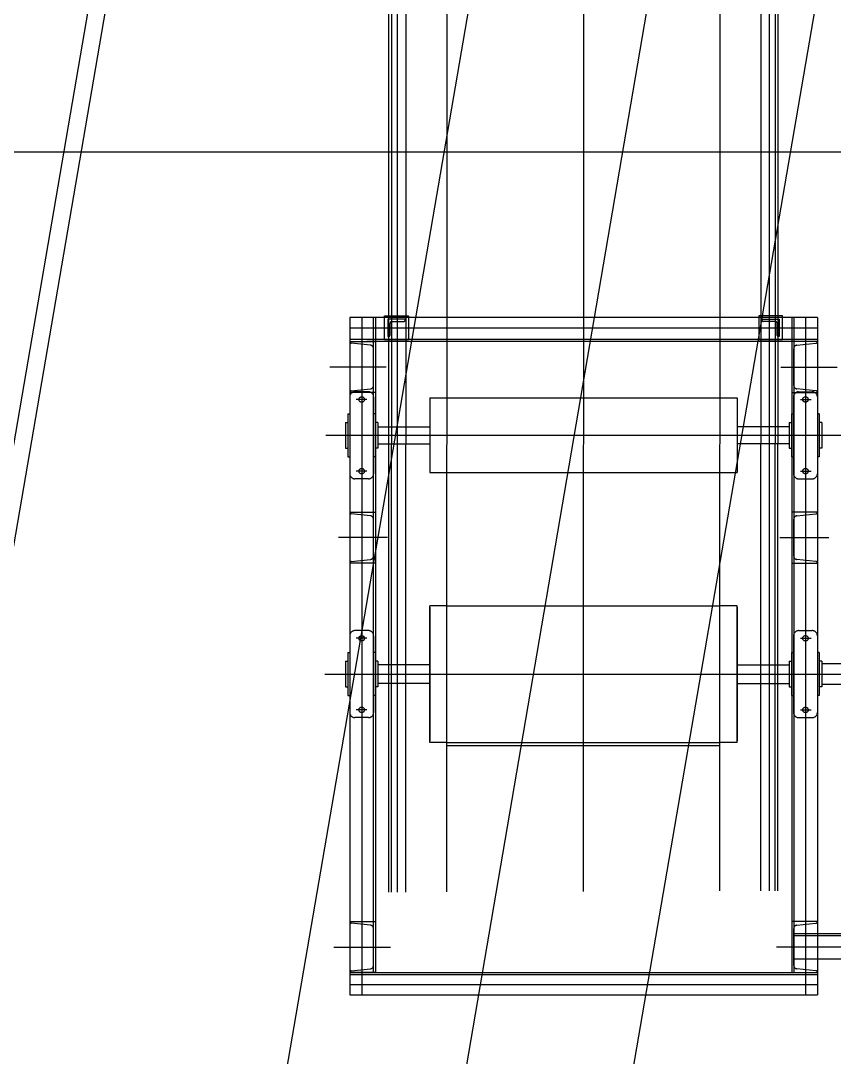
# Model space of a CAD drawing. Extents: x 878294 to 2409453, y -112941 to -40192.
# Drawn here: x 975183.4 to 975421.7, y -51908.3 to -51604.5 of the extents above; entities that cross this region are included whole.
import ezdxf

# ---------------------------------------------------------------- set-up
doc = ezdxf.new("R2010")
doc.units = 0
doc.header["$LTSCALE"] = 2000
doc.header["$MEASUREMENT"] = 0
for name, pattern in [('AM_DIN_G_W050', [13.75, 9.75, -1.5, 1, -1.5]), ('CENTER', [2, 1.25, -0.25, 0.25, -0.25]), ('CONTINU', [0])]:
    doc.linetypes.add(name, pattern=pattern)
for name, color, linetype in [('3', 3, 'CONTINUOUS'), ('CEN', 4, 'CENTER'), ('THIN', 1, 'CONTINUOUS')]:
    doc.layers.add(name, color=color, linetype=linetype)
doc.layers.add('AM_7', color=4, linetype='AM_DIN_G_W050', lineweight=25)

msp = doc.modelspace()

# ---------------------------------------------------------------- linework, layer by layer
at = {"layer": '3', "linetype": 'Continuous', "lineweight": -3}
msp.add_line((976253.14, -46128.3, 0), (975192.17, -52314.22, 0), dxfattribs=at)
at = {"layer": 'AM_7', "lineweight": -3, "ltscale": 0.2}
for p, q in [((975348.25, -51859.71), (975349.52, -43946.96)), ((975245.24, -52314.22, 0), (976309.52, -46073.85))]:
    msp.add_line(p, q, dxfattribs=at)
at = {"layer": 'AM_7', "color": 3, "linetype": 'CONTINU', "lineweight": -3}
msp.add_line((976351.73, -46145.13, 0), (975293.63, -52314.22, 0), dxfattribs=at)
at = {"layer": 'AM_7', "color": 1, "linetype": 'CONTINU', "lineweight": -3}
for p, q in [((975988.57, -47020.45, 0), (975122.55, -52070.86, 0)), ((975993.36, -47022.06, 0), (975127.62, -52070.86, 0))]:
    msp.add_line(p, q, dxfattribs=at)
at = {"layer": 'AM_7', "lineweight": -3}
for p, q in [((974486.44, -51642.86, 0), (977784.26, -51642.86, 0)), ((975272.44, -51795.99), (975478.72, -51795.99)), ((975272.44, -51795.99), (975478.72, -51795.99))]:
    msp.add_line(p, q, dxfattribs=at)
at = {"layer": 'CEN', "lineweight": -3}
for p, q in [((975416.75, -51691.49), (975279.75, -51691.49)), ((975279.75, -51691.49), (975279.75, -51889.99)), ((975416.75, -51691.49), (975279.75, -51691.49)), ((975279.75, -51691.49), (975279.75, -51889.99)), ((975283.25, -51691.49), (975283.25, -51889.99)), ((975283.25, -51691.49), (975283.25, -51889.99)), ((975286.65, -51691.49), (975286.65, -51883.49)), ((975286.65, -51691.49), (975286.65, -51883.49)), ((975287.25, -51691.49), (975287.25, -51882.24)), ((975287.25, -51691.49), (975287.25, -51882.24)), ((975289.95, -51690.99), (975296.95, -51690.99)), ((975289.95, -51697.99), (975289.95, -51690.99)), ((975289.95, -51690.99), (975296.95, -51690.99)), ((975289.95, -51697.99), (975289.95, -51690.99)), ((975296.95, -51690.99), (975296.95, -51697.99)), ((975296.95, -51690.99), (975296.95, -51697.99)), ((975406.55, -51690.99), (975399.55, -51690.99)), ((975399.55, -51690.99), (975399.55, -51697.99)), ((975406.55, -51690.99), (975399.55, -51690.99)), ((975399.55, -51690.99), (975399.55, -51697.99)), ((975406.55, -51697.99), (975406.55, -51690.99)), ((975406.55, -51697.99), (975406.55, -51690.99)), ((975409.25, -51691.49), (975409.25, -51882.24)), ((975409.25, -51691.49), (975409.25, -51882.24)), ((975409.85, -51691.49), (975409.85, -51883.49)), ((975409.85, -51691.49), (975409.85, -51883.49)), ((975413.25, -51691.49), (975413.25, -51889.99)), ((975413.25, -51691.49), (975413.25, -51889.99)), ((975416.75, -51691.49), (975416.75, -51889.99)), ((975416.75, -51691.49), (975416.75, -51889.99)), ((975279.75, -51694.49), (975416.75, -51694.49)), ((975279.75, -51694.49), (975416.75, -51694.49)), ((975416.75, -51697.89), (975279.75, -51697.89)), ((975416.75, -51697.89), (975279.75, -51697.89)), ((975296.95, -51697.99), (975289.95, -51697.99)), ((975296.95, -51697.99), (975289.95, -51697.99)), ((975406.55, -51697.99), (975399.55, -51697.99)), ((975406.55, -51697.99), (975399.55, -51697.99)), ((975411.75, -51698.49), (975284.75, -51698.49)), ((975411.75, -51698.49), (975284.75, -51698.49)), ((975290.46, -51705.99), (975273.93, -51705.99)), ((975290.46, -51705.99), (975273.93, -51705.99)), ((975406.05, -51705.99), (975422.58, -51705.99)), ((975406.05, -51705.99), (975422.58, -51705.99)), ((975285.25, -51713.24), (975281.25, -51713.24)), ((975285.25, -51713.24), (975281.25, -51713.24)), ((975411.25, -51713.24), (975415.25, -51713.24)), ((975411.25, -51713.24), (975415.25, -51713.24)), ((975279.75, -51714.74), (975279.75, -51737.24)), ((975279.75, -51714.74), (975279.75, -51737.24)), ((975284.73, -51715.49), (975281.63, -51715.49)), ((975284.73, -51715.49), (975281.63, -51715.49)), ((975286.75, -51714.74), (975286.75, -51737.24)), ((975286.75, -51714.74), (975286.75, -51737.24)), ((975303.25, -51715.04), (975303.25, -51736.94)), ((975303.25, -51715.04), (975308.25, -51715.04)), ((975303.25, -51715.04), (975303.25, -51736.94)), ((975303.25, -51715.04), (975308.25, -51715.04)), ((975308.25, -51715.04), (975388.25, -51715.04)), ((975308.25, -51715.04), (975388.25, -51715.04)), ((975388.25, -51715.04), (975393.25, -51715.04)), ((975388.25, -51715.04), (975393.25, -51715.04)), ((975393.25, -51715.04), (975393.25, -51736.94)), ((975393.25, -51715.04), (975393.25, -51736.94)), ((975409.75, -51714.74), (975409.75, -51737.24)), ((975409.75, -51714.74), (975409.75, -51737.24)), ((975411.77, -51715.49), (975414.87, -51715.49)), ((975411.77, -51715.49), (975414.87, -51715.49)), ((975416.75, -51714.74), (975416.75, -51737.24)), ((975416.75, -51714.74), (975416.75, -51737.24)), ((975278.5, -51722.24), (975278.5, -51729.74)), ((975278.5, -51722.24), (975279.2, -51722.24)), ((975278.5, -51722.24), (975278.5, -51729.74)), ((975278.5, -51722.24), (975279.2, -51722.24)), ((975279.2, -51719.69), (975279.2, -51732.29)), ((975279.2, -51719.69), (975279.75, -51719.69)), ((975279.2, -51719.69), (975279.2, -51732.29)), ((975279.2, -51719.69), (975279.75, -51719.69)), ((975287.3, -51719.69), (975286.75, -51719.69)), ((975287.3, -51719.69), (975286.75, -51719.69)), ((975287.3, -51719.69), (975287.3, -51732.29)), ((975287.3, -51719.69), (975287.3, -51732.29)), ((975288, -51722.24), (975287.3, -51722.24)), ((975288, -51722.24), (975287.3, -51722.24)), ((975288, -51722.24), (975288, -51729.74)), ((975288, -51722.24), (975288, -51729.74)), ((975408.5, -51722.24), (975408.5, -51729.74)), ((975408.5, -51722.24), (975409.2, -51722.24)), ((975408.5, -51722.24), (975408.5, -51729.74)), ((975408.5, -51722.24), (975409.2, -51722.24)), ((975409.2, -51719.69), (975409.2, -51732.29)), ((975409.2, -51719.69), (975409.75, -51719.69)), ((975409.2, -51719.69), (975409.2, -51732.29)), ((975409.2, -51719.69), (975409.75, -51719.69)), ((975417.3, -51719.69), (975416.75, -51719.69)), ((975417.3, -51719.69), (975416.75, -51719.69)), ((975417.3, -51719.69), (975417.3, -51732.29)), ((975417.3, -51719.69), (975417.3, -51732.29)), ((975418, -51722.24), (975417.3, -51722.24)), ((975418, -51722.24), (975417.3, -51722.24)), ((975418, -51722.24), (975418, -51729.74)), ((975418, -51722.24), (975418, -51729.74)), ((975288, -51723.49), (975303.25, -51723.49)), ((975288, -51723.49), (975303.25, -51723.49)), ((975408.5, -51723.49), (975393.25, -51723.49)), ((975408.5, -51723.49), (975393.25, -51723.49)), ((975272.79, -51725.99), (975425.26, -51725.99)), ((975272.79, -51725.99), (975425.26, -51725.99)), ((975288, -51728.49), (975303.25, -51728.49)), ((975288, -51728.49), (975303.25, -51728.49)), ((975408.5, -51728.49), (975393.25, -51728.49)), ((975408.5, -51728.49), (975393.25, -51728.49)), ((975278.5, -51729.74), (975279.2, -51729.74)), ((975278.5, -51729.74), (975279.2, -51729.74)), ((975288, -51729.74), (975287.3, -51729.74)), ((975288, -51729.74), (975287.3, -51729.74)), ((975408.5, -51729.74), (975409.2, -51729.74)), ((975408.5, -51729.74), (975409.2, -51729.74)), ((975418, -51729.74), (975417.3, -51729.74)), ((975418, -51729.74), (975417.3, -51729.74)), ((975279.2, -51732.29), (975279.75, -51732.29)), ((975279.2, -51732.29), (975279.75, -51732.29)), ((975287.3, -51732.29), (975286.75, -51732.29)), ((975287.3, -51732.29), (975286.75, -51732.29)), ((975409.2, -51732.29), (975409.75, -51732.29)), ((975409.2, -51732.29), (975409.75, -51732.29)), ((975417.3, -51732.29), (975416.75, -51732.29)), ((975417.3, -51732.29), (975416.75, -51732.29)), ((975284.73, -51736.49), (975281.63, -51736.49)), ((975284.73, -51736.49), (975281.63, -51736.49)), ((975303.25, -51736.94), (975308.25, -51736.94)), ((975303.25, -51736.94), (975308.25, -51736.94)), ((975308.25, -51736.94), (975388.25, -51736.94)), ((975308.25, -51736.94), (975388.25, -51736.94)), ((975388.25, -51736.94), (975393.25, -51736.94)), ((975388.25, -51736.94), (975393.25, -51736.94)), ((975411.77, -51736.49), (975414.87, -51736.49)), ((975411.77, -51736.49), (975414.87, -51736.49)), ((975285.25, -51738.74), (975281.25, -51738.74)), ((975285.25, -51738.74), (975281.25, -51738.74)), ((975411.25, -51738.74), (975415.25, -51738.74)), ((975411.25, -51738.74), (975415.25, -51738.74)), ((975290.78, -51755.99), (975276.43, -51755.99)), ((975290.78, -51755.99), (975276.43, -51755.99)), ((975405.73, -51755.99), (975420.08, -51755.99)), ((975405.73, -51755.99), (975420.08, -51755.99)), ((975303.25, -51815.99), (975303.25, -51775.99)), ((975308.25, -51775.99), (975303.25, -51775.99)), ((975303.25, -51815.99), (975303.25, -51775.99)), ((975308.25, -51775.99), (975303.25, -51775.99)), ((975303.25, -51776.39), (975303.25, -51815.59)), ((975303.25, -51815.59), (975303.25, -51776.39)), ((975303.25, -51776.39), (975303.25, -51815.59)), ((975303.25, -51815.59), (975303.25, -51776.39)), ((975308.25, -51775.99), (975388.25, -51775.99)), ((975308.25, -51775.99), (975388.25, -51775.99)), ((975393.25, -51775.99), (975388.25, -51775.99)), ((975393.25, -51775.99), (975388.25, -51775.99)), ((975393.25, -51815.99), (975393.25, -51775.99)), ((975393.25, -51815.99), (975393.25, -51775.99)), ((975393.25, -51815.59), (975393.25, -51776.39)), ((975393.25, -51776.39), (975393.25, -51815.59)), ((975393.25, -51815.59), (975393.25, -51776.39)), ((975393.25, -51776.39), (975393.25, -51815.59)), ((975279.75, -51784.74), (975279.75, -51807.24)), ((975279.75, -51784.74), (975279.75, -51807.24)), ((975285.25, -51783.24), (975281.25, -51783.24)), ((975285.25, -51783.24), (975281.25, -51783.24)), ((975284.73, -51785.49), (975281.63, -51785.49)), ((975284.73, -51785.49), (975281.63, -51785.49)), ((975286.75, -51784.74), (975286.75, -51807.24)), ((975286.75, -51784.74), (975286.75, -51807.24)), ((975409.75, -51784.74), (975409.75, -51807.24)), ((975409.75, -51784.74), (975409.75, -51807.24)), ((975411.25, -51783.24), (975415.25, -51783.24)), ((975411.25, -51783.24), (975415.25, -51783.24)), ((975411.77, -51785.49), (975414.87, -51785.49)), ((975411.77, -51785.49), (975414.87, -51785.49)), ((975416.75, -51784.74), (975416.75, -51807.24)), ((975416.75, -51784.74), (975416.75, -51807.24)), ((975278.5, -51792.24), (975279.2, -51792.24)), ((975278.5, -51792.24), (975278.5, -51799.74)), ((975278.5, -51792.24), (975279.2, -51792.24)), ((975278.5, -51792.24), (975278.5, -51799.74)), ((975279.2, -51789.69), (975279.2, -51802.29)), ((975279.2, -51789.69), (975279.75, -51789.69)), ((975279.2, -51789.69), (975279.2, -51802.29)), ((975279.2, -51789.69), (975279.75, -51789.69)), ((975287.3, -51789.69), (975286.75, -51789.69)), ((975287.3, -51789.69), (975286.75, -51789.69)), ((975287.3, -51789.69), (975287.3, -51802.29)), ((975287.3, -51789.69), (975287.3, -51802.29)), ((975288, -51792.24), (975287.3, -51792.24)), ((975288, -51792.24), (975287.3, -51792.24)), ((975288, -51792.24), (975288, -51799.74)), ((975288, -51792.24), (975288, -51799.74)), ((975408.5, -51792.24), (975409.2, -51792.24)), ((975408.5, -51792.24), (975408.5, -51799.74)), ((975408.5, -51792.24), (975409.2, -51792.24)), ((975408.5, -51792.24), (975408.5, -51799.74)), ((975409.2, -51789.69), (975409.2, -51802.29)), ((975409.2, -51789.69), (975409.75, -51789.69)), ((975409.2, -51789.69), (975409.2, -51802.29)), ((975409.2, -51789.69), (975409.75, -51789.69)), ((975417.3, -51789.69), (975416.75, -51789.69)), ((975417.3, -51789.69), (975416.75, -51789.69)), ((975417.3, -51789.69), (975417.3, -51802.29)), ((975417.3, -51789.69), (975417.3, -51802.29)), ((975418, -51792.24), (975417.3, -51792.24)), ((975418, -51792.24), (975417.3, -51792.24)), ((975418, -51792.24), (975418, -51799.74)), ((975418, -51792.24), (975418, -51799.74)), ((975303.25, -51793.26), (975288, -51793.26)), ((975303.25, -51793.26), (975288, -51793.26)), ((975393.25, -51793.26), (975408.5, -51793.26)), ((975393.25, -51793.26), (975408.5, -51793.26)), ((975435.25, -51792.95), (975418, -51792.95)), ((975423.32, -51792.95), (975418, -51792.95)), ((975435.25, -51792.95), (975418, -51792.95)), ((975423.32, -51792.95), (975418, -51792.95)), ((975278.5, -51799.74), (975279.2, -51799.74)), ((975278.5, -51799.74), (975279.2, -51799.74)), ((975288, -51799.74), (975287.3, -51799.74)), ((975288, -51799.74), (975287.3, -51799.74)), ((975303.25, -51798.71), (975288, -51798.71)), ((975303.25, -51798.71), (975288, -51798.71)), ((975393.25, -51798.71), (975408.5, -51798.71)), ((975393.25, -51798.71), (975408.5, -51798.71)), ((975408.5, -51799.74), (975409.2, -51799.74)), ((975408.5, -51799.74), (975409.2, -51799.74)), ((975418, -51799.74), (975417.3, -51799.74)), ((975418, -51799.74), (975417.3, -51799.74)), ((975435.25, -51799.02), (975418, -51799.02)), ((975423.32, -51799.02), (975418, -51799.02)), ((975435.25, -51799.02), (975418, -51799.02)), ((975423.32, -51799.02), (975418, -51799.02)), ((975279.2, -51802.29), (975279.75, -51802.29)), ((975279.2, -51802.29), (975279.75, -51802.29)), ((975287.3, -51802.29), (975286.75, -51802.29)), ((975287.3, -51802.29), (975286.75, -51802.29)), ((975409.2, -51802.29), (975409.75, -51802.29)), ((975409.2, -51802.29), (975409.75, -51802.29)), ((975417.3, -51802.29), (975416.75, -51802.29)), ((975417.3, -51802.29), (975416.75, -51802.29)), ((975284.73, -51806.49), (975281.63, -51806.49)), ((975284.73, -51806.49), (975281.63, -51806.49)), ((975411.77, -51806.49), (975414.87, -51806.49)), ((975411.77, -51806.49), (975414.87, -51806.49)), ((975285.25, -51808.74), (975281.25, -51808.74)), ((975285.25, -51808.74), (975281.25, -51808.74)), ((975411.25, -51808.74), (975415.25, -51808.74)), ((975411.25, -51808.74), (975415.25, -51808.74)), ((975308.25, -51815.99), (975303.25, -51815.99)), ((975308.25, -51815.99), (975303.25, -51815.99)), ((975308.25, -51815.99), (975388.25, -51815.99)), ((975308.25, -51815.99), (975388.25, -51815.99)), ((975393.25, -51815.99), (975388.25, -51815.99)), ((975393.25, -51815.99), (975388.25, -51815.99)), ((975388.25, -51816.99), (975308.25, -51816.99)), ((975388.25, -51816.99), (975308.25, -51816.99)), ((975409.79, -51871.99), (975536.75, -51871.99)), ((975409.79, -51871.99), (975536.75, -51871.99)), ((975409.79, -51872.59), (975536.75, -51872.59)), ((975409.79, -51872.59), (975536.75, -51872.59)), ((975275.08, -51875.99), (975291.73, -51875.99)), ((975275.08, -51875.99), (975291.73, -51875.99)), ((975277.12, -51875.99), (975291.73, -51875.99)), ((975277.12, -51875.99), (975291.73, -51875.99)), ((975421.43, -51875.99), (975404.78, -51875.99)), ((975421.43, -51875.99), (975404.78, -51875.99)), ((975536.75, -51875.99), (975409.79, -51875.99)), ((975536.75, -51875.99), (975409.79, -51875.99)), ((975409.79, -51879.49), (975536.75, -51879.49)), ((975409.79, -51879.49), (975536.75, -51879.49)), ((975279.75, -51883.49), (975416.75, -51883.49)), ((975279.75, -51883.49), (975416.75, -51883.49)), ((975279.75, -51884.09), (975416.75, -51884.09)), ((975279.75, -51884.09), (975416.75, -51884.09)), ((975279.75, -51886.99), (975416.75, -51886.99)), ((975279.75, -51886.99), (975416.75, -51886.99)), ((975279.75, -51889.99), (975416.75, -51889.99)), ((975279.75, -51889.99), (975416.75, -51889.99))]:
    msp.add_line(p, q, dxfattribs=at)
for points in [[(975295.95, -51692.29), (975295.95, -51691.99), (975290.95, -51691.99), (975290.95, -51696.99), (975291.25, -51696.99, 0.414214), (975291.55, -51696.69), (975291.55, -51693.19, -0.414214), (975292.15, -51692.59), (975295.65, -51692.59, 0.414214)], [(975295.95, -51692.29), (975295.95, -51691.99), (975290.95, -51691.99), (975290.95, -51696.99), (975291.25, -51696.99, 0.414214), (975291.55, -51696.69), (975291.55, -51693.19, -0.414214), (975292.15, -51692.59), (975295.65, -51692.59, 0.414214)], [(975400.55, -51692.29), (975400.55, -51691.99), (975405.55, -51691.99), (975405.55, -51696.99), (975405.25, -51696.99, -0.414214), (975404.95, -51696.69), (975404.95, -51693.19, 0.414214), (975404.35, -51692.59), (975400.85, -51692.59, -0.414214)], [(975400.55, -51692.29), (975400.55, -51691.99), (975405.55, -51691.99), (975405.55, -51696.99), (975405.25, -51696.99, -0.414214), (975404.95, -51696.69), (975404.95, -51693.19, 0.414214), (975404.35, -51692.59), (975400.85, -51692.59, -0.414214)], [(975280.2, -51699.01, -0.383864), (975279.75, -51698.51), (975279.75, -51698.49), (975287.25, -51698.49), (975287.25, -51705.99), (975287.25, -51713.49), (975279.75, -51713.49), (975279.75, -51713.46, -0.383864), (975280.2, -51712.96), (975285.82, -51712.37, 0.383864), (975286.71, -51711.38), (975286.71, -51705.99), (975286.71, -51700.6, 0.383864), (975285.82, -51699.6)], [(975280.2, -51699.01, -0.383864), (975279.75, -51698.51), (975279.75, -51698.49), (975287.25, -51698.49), (975287.25, -51705.99), (975287.25, -51713.49), (975279.75, -51713.49), (975279.75, -51713.46, -0.383864), (975280.2, -51712.96), (975285.82, -51712.37, 0.383864), (975286.71, -51711.38), (975286.71, -51705.99), (975286.71, -51700.6, 0.383864), (975285.82, -51699.6)], [(975416.31, -51699.01, 0.383864), (975416.75, -51698.51), (975416.75, -51698.49), (975409.25, -51698.49), (975409.25, -51705.99), (975409.25, -51713.49), (975416.75, -51713.49), (975416.75, -51713.46, 0.383864), (975416.31, -51712.96), (975410.69, -51712.37, -0.383864), (975409.79, -51711.38), (975409.79, -51705.99), (975409.79, -51700.6, -0.383864), (975410.69, -51699.6)], [(975416.31, -51699.01, 0.383864), (975416.75, -51698.51), (975416.75, -51698.49), (975409.25, -51698.49), (975409.25, -51705.99), (975409.25, -51713.49), (975416.75, -51713.49), (975416.75, -51713.46, 0.383864), (975416.31, -51712.96), (975410.69, -51712.37, -0.383864), (975409.79, -51711.38), (975409.79, -51705.99), (975409.79, -51700.6, -0.383864), (975410.69, -51699.6)], [(975280.2, -51749.01, -0.383864), (975279.75, -51748.51), (975279.75, -51748.49), (975287.25, -51748.49), (975287.25, -51755.99), (975287.25, -51763.49), (975279.75, -51763.49), (975279.75, -51763.46, -0.383864), (975280.2, -51762.96), (975285.82, -51762.37, 0.383864), (975286.71, -51761.38), (975286.71, -51755.99), (975286.71, -51750.6, 0.383864), (975285.82, -51749.6)], [(975280.2, -51749.01, -0.383864), (975279.75, -51748.51), (975279.75, -51748.49), (975287.25, -51748.49), (975287.25, -51755.99), (975287.25, -51763.49), (975279.75, -51763.49), (975279.75, -51763.46, -0.383864), (975280.2, -51762.96), (975285.82, -51762.37, 0.383864), (975286.71, -51761.38), (975286.71, -51755.99), (975286.71, -51750.6, 0.383864), (975285.82, -51749.6)], [(975416.31, -51749.01, 0.383864), (975416.75, -51748.51), (975416.75, -51748.49), (975409.25, -51748.49), (975409.25, -51755.99), (975409.25, -51763.49), (975416.75, -51763.49), (975416.75, -51763.46, 0.383864), (975416.31, -51762.96), (975410.69, -51762.37, -0.383864), (975409.79, -51761.38), (975409.79, -51755.99), (975409.79, -51750.6, -0.383864), (975410.69, -51749.6)], [(975416.31, -51749.01, 0.383864), (975416.75, -51748.51), (975416.75, -51748.49), (975409.25, -51748.49), (975409.25, -51755.99), (975409.25, -51763.49), (975416.75, -51763.49), (975416.75, -51763.46, 0.383864), (975416.31, -51762.96), (975410.69, -51762.37, -0.383864), (975409.79, -51761.38), (975409.79, -51755.99), (975409.79, -51750.6, -0.383864), (975410.69, -51749.6)], [(975280.2, -51869.01, -0.383864), (975279.75, -51868.51), (975279.75, -51868.49), (975287.25, -51868.49), (975287.25, -51875.99), (975287.25, -51883.49), (975279.75, -51883.49), (975279.75, -51883.46, -0.383864), (975280.2, -51882.96), (975285.82, -51882.37, 0.383864), (975286.71, -51881.38), (975286.71, -51875.99), (975286.71, -51870.6, 0.383864), (975285.82, -51869.6)], [(975280.2, -51869.01, -0.383864), (975279.75, -51868.51), (975279.75, -51868.49), (975287.25, -51868.49), (975287.25, -51875.99), (975287.25, -51883.49), (975279.75, -51883.49), (975279.75, -51883.46, -0.383864), (975280.2, -51882.96), (975285.82, -51882.37, 0.383864), (975286.71, -51881.38), (975286.71, -51875.99), (975286.71, -51870.6, 0.383864), (975285.82, -51869.6)], [(975416.31, -51869.01, 0.383864), (975416.75, -51868.51), (975416.75, -51868.49), (975409.25, -51868.49), (975409.25, -51875.99), (975409.25, -51883.49), (975416.75, -51883.49), (975416.75, -51883.46, 0.383864), (975416.31, -51882.96), (975410.69, -51882.37, -0.383864), (975409.79, -51881.38), (975409.79, -51875.99), (975409.79, -51870.6, -0.383864), (975410.69, -51869.6)], [(975416.31, -51869.01, 0.383864), (975416.75, -51868.51), (975416.75, -51868.49), (975409.25, -51868.49), (975409.25, -51875.99), (975409.25, -51883.49), (975416.75, -51883.49), (975416.75, -51883.46, 0.383864), (975416.31, -51882.96), (975410.69, -51882.37, -0.383864), (975409.79, -51881.38), (975409.79, -51875.99), (975409.79, -51870.6, -0.383864), (975410.69, -51869.6)]]:
    msp.add_lwpolyline(points, format="xyb", close=True, dxfattribs=at)
for centre in [(975283.25, -51715.49), (975283.25, -51715.49), (975413.25, -51715.49), (975413.25, -51715.49), (975283.25, -51736.49), (975283.25, -51736.49), (975413.25, -51736.49), (975413.25, -51736.49), (975283.25, -51785.49), (975283.25, -51785.49), (975413.25, -51785.49), (975413.25, -51785.49), (975283.25, -51806.49), (975283.25, -51806.49), (975413.25, -51806.49), (975413.25, -51806.49)]:
    msp.add_circle(centre, 0.8, dxfattribs=at)
for centre, start, end in [((975281.25, -51714.74), 90, 180), ((975281.25, -51714.74), 90, 180), ((975285.25, -51714.74), 0, 90), ((975285.25, -51714.74), 0, 90), ((975411.25, -51714.74), 90, 180), ((975411.25, -51714.74), 90, 180), ((975415.25, -51714.74), 0, 90), ((975415.25, -51714.74), 0, 90), ((975281.25, -51737.24), 180, 270), ((975281.25, -51737.24), 180, 270), ((975285.25, -51737.24), 270, 0), ((975285.25, -51737.24), 270, 0), ((975411.25, -51737.24), 180, 270), ((975411.25, -51737.24), 180, 270), ((975415.25, -51737.24), 270, 0), ((975415.25, -51737.24), 270, 0), ((975281.25, -51784.74), 90, 180), ((975281.25, -51784.74), 90, 180), ((975285.25, -51784.74), 0, 90), ((975285.25, -51784.74), 0, 90), ((975411.25, -51784.74), 90, 180), ((975411.25, -51784.74), 90, 180), ((975415.25, -51784.74), 0, 90), ((975415.25, -51784.74), 0, 90), ((975281.25, -51807.24), 180, 270), ((975281.25, -51807.24), 180, 270), ((975285.25, -51807.24), 270, 0), ((975285.25, -51807.24), 270, 0), ((975411.25, -51807.24), 180, 270), ((975411.25, -51807.24), 180, 270), ((975415.25, -51807.24), 270, 0), ((975415.25, -51807.24), 270, 0)]:
    msp.add_arc(centre, 1.5, start, end, dxfattribs=at)
at = {"layer": 'THIN'}
for p, q in [((975291.19, -51859.93), (975292.61, -44282.19)), ((975291.99, -51859.93), (975293.41, -44282.19)), ((975293.69, -51859.92), (975295.11, -44282.19)), ((975296.19, -51859.91), (975297.61, -44282.19)), ((975308.2, -51859.86), (975309.59, -44282.19)), ((975388.2, -51859.55), (975389.59, -44282.19)), ((975400.19, -51859.5), (975401.61, -44282.19)), ((975402.69, -51859.49), (975404.11, -44282.19)), ((975404.39, -51859.49), (975405.81, -44282.19)), ((975405.19, -51859.48), (975406.61, -44282.19))]:
    msp.add_line(p, q, dxfattribs=at)

doc.saveas('drawing.dxf')
